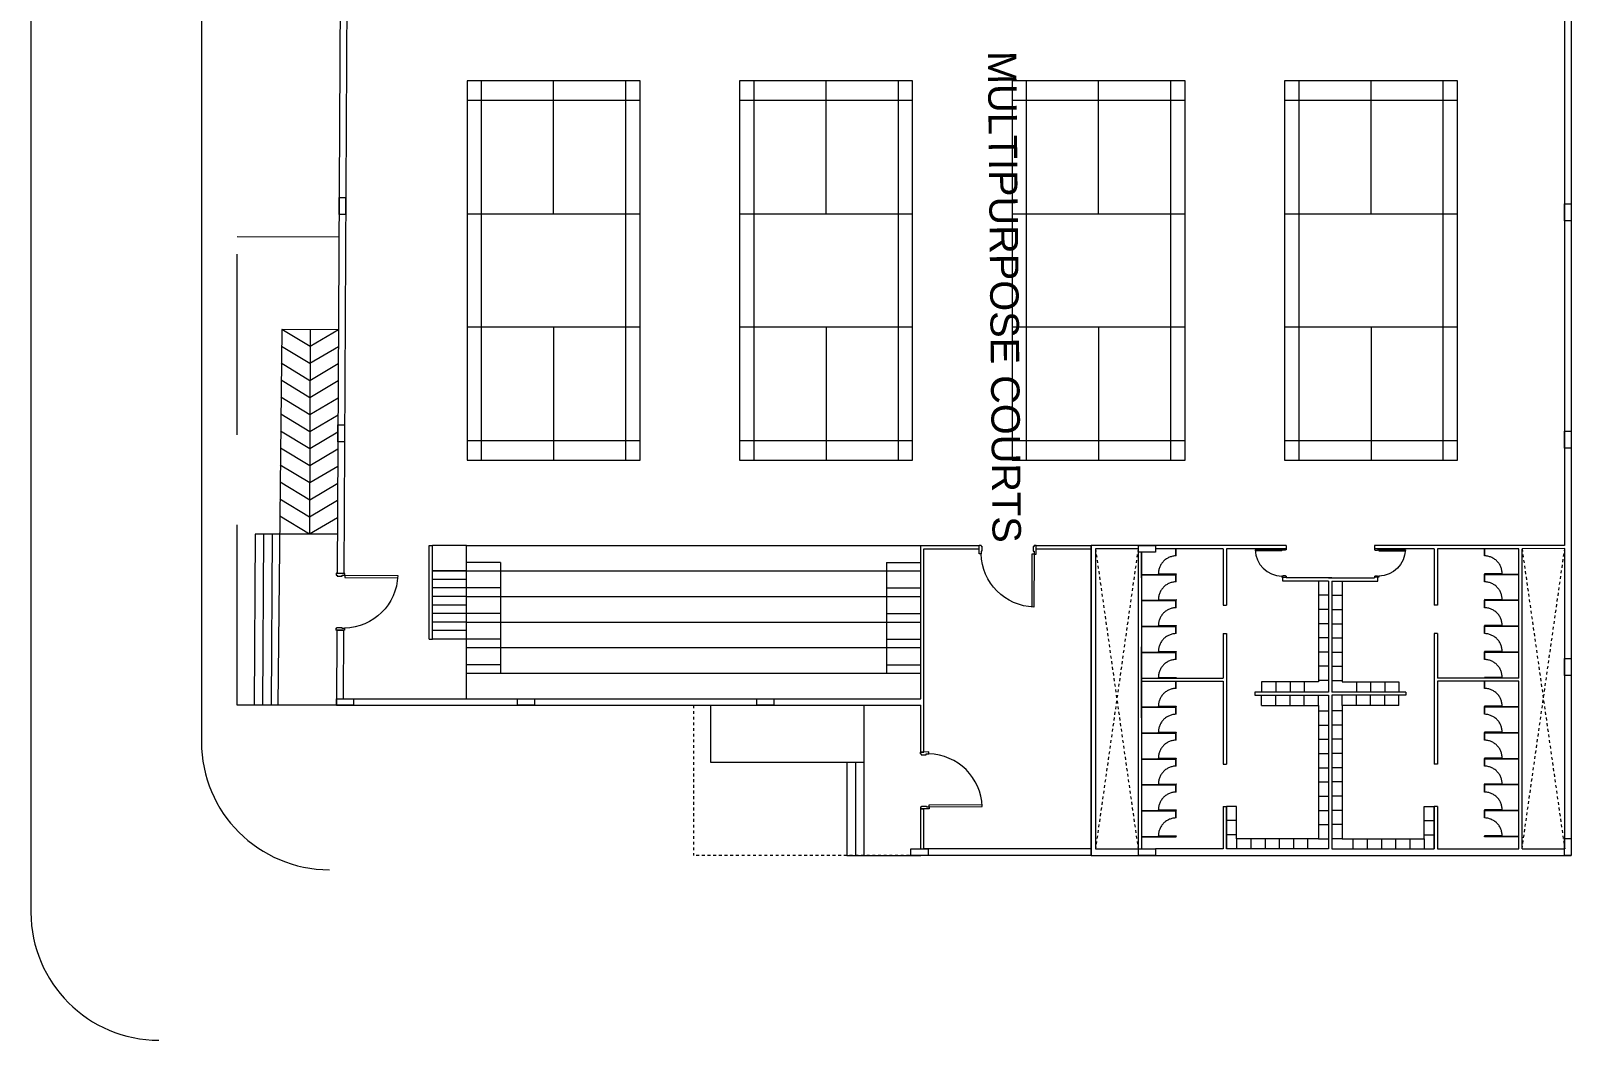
# Model space of a CAD drawing. Header units: inches. Extents: x 2 to 186, y 1 to 125.
# Drawn here: x 2.1 to 56.3, y 1 to 36.5 of the extents above; entities that cross this region are included whole.
import ezdxf

# ---------------------------------------------------------------- set-up
doc = ezdxf.new("R2010")
doc.units = ezdxf.units.IN
doc.header["$MEASUREMENT"] = 0
doc.linetypes.add('DASHED2', pattern=[9.525, 6.35, -3.175])
for name, color, linetype, lineweight in [('M_ABOVE', 252, 'DASHED2', 9), ('M_COL', 250, 'Continuous', 20), ('M_ELEV 2', 251, 'Continuous', 15), ('M_ROADS', 251, 'Continuous', 18), ('M_TEXT', 250, 'Continuous', 0), ('M_WALLS', 251, 'Continuous', 15)]:
    doc.layers.add(name, color=color, linetype=linetype, lineweight=lineweight)
doc.layers.add('M_FURNITURE', color=250, linetype='Continuous', lineweight=5, transparency=0.1)
doc.styles.get("Standard").update_dxf_attribs({"font": 'arial.ttf'})

msp = doc.modelspace()

# ---------------------------------------------------------------- linework, layer by layer
at = {"layer": 'M_ABOVE', "ltscale": 0.00025}
for p, q in [((39.594, 18.315), (41.094, 7.75)), ((41.094, 18.315), (39.594, 7.75)), ((54.604, 18.314), (56.104, 7.75)), ((54.604, 7.75), (56.104, 18.314)), ((25.444, 12.806), (25.444, 7.52)), ((33.444, 7.52), (25.444, 7.52))]:
    msp.add_line(p, q, dxfattribs=at)
at = {"layer": 'M_ABOVE'}
msp.add_lwpolyline([(12.888, 12.806), (9.988, 12.806), (9.388, 12.806), (9.388, 29.31), (12.975, 29.292)], dxfattribs=at)
for centre, start, end in [((42.436, 17.437), 89.9877, 180.1671), ((53.277, 17.437), 359.8329, 90.0123), ((42.436, 16.525), 89.9877, 180.1671), ((53.277, 16.525), 359.8329, 90.0123), ((42.436, 15.613), 89.9877, 180.1671), ((53.277, 15.613), 359.8329, 90.0123), ((42.436, 14.701), 89.9877, 180.1671), ((53.277, 14.701), 359.8329, 90.0123), ((42.436, 13.789), 89.9877, 180.1671), ((53.277, 13.789), 359.8329, 90.0123), ((42.436, 12.774), 89.9877, 180.1671), ((53.277, 12.774), 359.8329, 90.0123), ((42.436, 11.862), 89.9877, 180.1671), ((53.277, 11.862), 359.8329, 90.0123), ((42.436, 10.95), 89.9877, 180.1671), ((53.277, 10.95), 359.8329, 90.0123), ((42.436, 10.038), 89.9877, 180.1671), ((53.277, 10.038), 359.8329, 90.0123), ((42.436, 9.126), 89.9877, 180.1671), ((53.277, 9.126), 359.8329, 90.0123), ((42.436, 8.214), 89.9877, 180.1671), ((53.277, 8.214), 359.8329, 90.0123)]:
    msp.add_arc(centre, 0.628, start, end, dxfattribs=at)
at = {"layer": 'M_COL'}
for points in [[(12.979, 30.68), (13.209, 30.68), (13.209, 30.08), (12.979, 30.08)], [(56.103, 30.455), (56.333, 30.455), (56.333, 29.855), (56.103, 29.855)], [(12.937, 22.68), (13.167, 22.68), (13.167, 22.08), (12.937, 22.08)], [(56.102, 22.455), (56.332, 22.455), (56.332, 21.855), (56.102, 21.855)], [(41.102, 18.2), (41.102, 18.43), (41.702, 18.43), (41.702, 18.2)], [(56.103, 14.455), (56.333, 14.455), (56.333, 13.855), (56.103, 13.855)], [(12.888, 12.806), (12.888, 13.036), (13.488, 13.036), (13.488, 12.806)], [(19.252, 12.806), (19.252, 13.036), (19.852, 13.036), (19.852, 12.806)], [(27.672, 12.806), (27.672, 13.036), (28.272, 13.036), (28.272, 12.806)], [(33.102, 7.52), (33.102, 7.75), (33.702, 7.75), (33.702, 7.52)], [(41.102, 7.52), (41.102, 7.75), (41.702, 7.75), (41.702, 7.52)], [(56.103, 8.12), (56.333, 8.12), (56.333, 7.52), (56.103, 7.52)]]:
    msp.add_lwpolyline(points, close=True, dxfattribs=at)
at = {"layer": 'M_ELEV 2'}
for p, q in [((17.481, 34.79), (17.48, 21.43)), ((23.569, 34.79), (17.481, 34.79)), ((17.981, 34.79), (17.98, 21.43)), ((20.525, 30.09), (20.525, 34.79)), ((23.069, 21.43), (23.069, 34.79)), ((23.569, 21.43), (23.569, 34.79)), ((33.157, 34.79), (27.069, 34.79)), ((27.069, 34.79), (27.069, 21.43)), ((27.569, 34.79), (27.569, 21.43)), ((30.113, 30.09), (30.113, 34.79)), ((32.657, 21.43), (32.657, 34.79)), ((33.157, 21.43), (33.157, 34.79)), ((42.745, 34.79), (36.657, 34.79)), ((36.657, 34.79), (36.657, 21.43)), ((37.157, 34.79), (37.157, 21.43)), ((39.701, 30.09), (39.701, 34.79)), ((42.245, 21.43), (42.245, 34.79)), ((42.745, 21.43), (42.745, 34.79)), ((52.333, 34.79), (46.245, 34.79)), ((46.245, 34.79), (46.245, 21.43)), ((46.745, 34.79), (46.745, 21.43)), ((49.289, 30.09), (49.289, 34.79)), ((51.833, 21.43), (51.833, 34.79)), ((52.333, 21.43), (52.333, 34.79)), ((23.569, 34.09), (17.481, 34.09)), ((33.157, 34.09), (27.069, 34.09)), ((42.745, 34.09), (36.657, 34.09)), ((52.333, 34.09), (46.245, 34.09)), ((23.569, 30.09), (17.481, 30.09)), ((33.157, 30.09), (27.069, 30.09)), ((42.745, 30.09), (36.657, 30.09)), ((52.333, 30.09), (46.245, 30.09)), ((10.958, 26.036), (10.819, 12.827)), ((12.958, 26.026), (10.958, 26.036)), ((11.956, 25.431), (10.959, 26.036)), ((11.958, 26.031), (11.939, 18.826)), ((12.958, 26.025), (11.956, 25.431)), ((17.481, 26.13), (23.569, 26.13)), ((20.525, 26.13), (20.525, 21.43)), ((27.069, 26.13), (33.157, 26.13)), ((30.113, 26.13), (30.113, 21.43)), ((36.657, 26.13), (42.745, 26.13)), ((39.701, 26.13), (39.701, 21.43)), ((46.245, 26.13), (52.333, 26.13)), ((49.289, 26.13), (49.289, 21.43)), ((11.954, 24.831), (10.951, 25.44)), ((12.954, 25.424), (11.954, 24.831)), ((11.953, 24.231), (10.945, 24.843)), ((12.951, 24.823), (11.953, 24.231)), ((11.951, 23.631), (10.939, 24.246)), ((12.948, 24.222), (11.951, 23.631)), ((11.95, 23.031), (10.933, 23.649)), ((12.945, 23.621), (11.95, 23.031)), ((11.948, 22.431), (10.926, 23.052)), ((12.942, 23.02), (11.948, 22.431)), ((11.947, 21.831), (10.92, 22.454)), ((12.939, 22.419), (11.947, 21.831)), ((11.945, 21.231), (10.914, 21.857)), ((12.936, 21.819), (11.945, 21.231)), ((17.48, 22.13), (23.569, 22.13)), ((27.069, 22.13), (33.157, 22.13)), ((36.657, 22.13), (42.745, 22.13)), ((46.245, 22.13), (52.333, 22.13)), ((11.947, 20.631), (10.908, 21.262)), ((12.932, 21.216), (11.947, 20.631)), ((17.48, 21.43), (23.569, 21.43)), ((27.069, 21.43), (33.157, 21.43)), ((36.657, 21.43), (42.745, 21.43)), ((46.245, 21.43), (52.333, 21.43)), ((11.943, 20.031), (10.901, 20.664)), ((12.929, 20.616), (11.943, 20.031)), ((11.94, 19.431), (10.895, 20.066)), ((12.926, 20.016), (11.94, 19.431)), ((11.939, 18.826), (10.889, 19.463)), ((12.923, 19.41), (11.939, 18.826)), ((10.02, 18.826), (9.988, 12.821)), ((12.92, 18.826), (10.02, 18.826)), ((10.32, 18.826), (10.288, 12.819)), ((10.62, 18.826), (10.588, 12.818)), ((16.145, 15.136), (16.145, 18.436)), ((16.145, 18.436), (16.26, 18.436)), ((16.26, 15.136), (16.26, 18.436)), ((17.46, 18.436), (16.26, 18.436)), ((17.46, 18.436), (33.444, 18.436)), ((17.46, 13.036), (17.46, 18.436)), ((16.26, 17.536), (33.444, 17.536)), ((17.46, 17.536), (16.26, 17.536)), ((18.66, 17.836), (17.46, 17.836)), ((18.66, 17.836), (18.66, 13.936)), ((32.244, 17.836), (32.244, 13.936)), ((32.244, 17.836), (33.444, 17.836)), ((17.46, 17.236), (16.26, 17.236)), ((17.46, 16.936), (16.26, 16.936)), ((18.66, 16.936), (17.46, 16.936)), ((32.244, 16.936), (33.444, 16.936)), ((17.46, 16.636), (16.26, 16.636)), ((17.46, 16.336), (16.26, 16.336)), ((17.46, 16.636), (33.444, 16.636)), ((47.799, 16.68), (47.439, 16.68)), ((47.914, 16.68), (48.274, 16.68)), ((17.46, 16.036), (16.26, 16.036)), ((17.46, 15.736), (16.26, 15.736)), ((18.66, 16.036), (17.46, 16.036)), ((17.46, 15.736), (33.444, 15.736)), ((32.244, 16.036), (33.444, 16.036)), ((47.799, 16.18), (47.439, 16.18)), ((47.914, 16.18), (48.274, 16.18)), ((17.46, 15.436), (16.26, 15.436)), ((47.799, 15.68), (47.439, 15.68)), ((47.799, 15.18), (47.439, 15.18)), ((47.914, 15.68), (48.274, 15.68)), ((47.914, 15.18), (48.274, 15.18)), ((16.145, 15.136), (16.26, 15.136)), ((17.46, 15.136), (16.26, 15.136)), ((18.66, 15.136), (17.46, 15.136)), ((17.46, 14.836), (33.444, 14.836)), ((32.244, 15.136), (33.444, 15.136)), ((47.799, 14.68), (47.439, 14.68)), ((47.914, 14.68), (48.274, 14.68)), ((18.66, 14.236), (17.46, 14.236)), ((32.244, 14.236), (33.444, 14.236)), ((47.799, 14.18), (47.439, 14.18)), ((47.914, 14.18), (48.274, 14.18)), ((17.46, 13.936), (33.444, 13.936)), ((45.439, 13.633), (45.439, 13.273)), ((45.939, 13.633), (45.939, 13.273)), ((46.439, 13.633), (46.439, 13.273)), ((46.939, 13.633), (46.939, 13.273)), ((47.799, 13.68), (47.439, 13.68)), ((47.914, 13.68), (48.274, 13.68)), ((48.774, 13.633), (48.774, 13.273)), ((49.274, 13.633), (49.274, 13.273)), ((49.774, 13.633), (49.774, 13.273)), ((50.274, 13.633), (50.274, 13.273)), ((45.439, 12.798), (45.439, 13.158)), ((45.939, 12.798), (45.939, 13.158)), ((46.439, 12.798), (46.439, 13.158)), ((46.939, 12.798), (46.939, 13.158)), ((47.439, 12.798), (47.439, 13.158)), ((48.274, 12.798), (48.274, 13.158)), ((48.774, 12.798), (48.774, 13.158)), ((49.274, 12.798), (49.274, 13.158)), ((49.774, 12.798), (49.774, 13.158)), ((50.274, 12.798), (50.274, 13.158)), ((12.888, 12.806), (9.988, 12.806)), ((26.044, 12.806), (26.044, 10.806)), ((31.444, 12.806), (31.444, 7.52)), ((47.439, 12.61), (47.799, 12.61)), ((48.274, 12.61), (47.914, 12.61)), ((47.439, 12.11), (47.799, 12.11)), ((48.274, 12.11), (47.914, 12.11)), ((47.439, 11.61), (47.799, 11.61)), ((48.274, 11.61), (47.914, 11.61)), ((33.444, 11.163), (33.559, 11.163)), ((47.439, 11.11), (47.799, 11.11)), ((48.274, 11.11), (47.914, 11.11)), ((26.044, 10.806), (31.444, 10.806)), ((30.844, 10.806), (30.844, 7.52)), ((31.144, 10.806), (31.144, 7.52)), ((47.439, 10.61), (47.799, 10.61)), ((48.274, 10.61), (47.914, 10.61)), ((47.439, 10.11), (47.799, 10.11)), ((48.274, 10.11), (47.914, 10.11)), ((44.559, 9.25), (44.199, 9.25)), ((47.439, 9.61), (47.799, 9.61)), ((48.274, 9.61), (47.914, 9.61)), ((51.154, 9.25), (51.514, 9.25)), ((44.559, 8.75), (44.199, 8.75)), ((47.439, 9.11), (47.799, 9.11)), ((48.274, 9.11), (47.914, 9.11)), ((51.154, 8.75), (51.514, 8.75)), ((44.559, 8.25), (44.199, 8.25)), ((47.439, 8.61), (47.799, 8.61)), ((48.274, 8.61), (47.914, 8.61)), ((51.154, 8.25), (51.514, 8.25)), ((44.559, 8.11), (44.559, 7.75)), ((45.059, 8.11), (45.059, 7.75)), ((45.559, 8.11), (45.559, 7.75)), ((46.059, 8.11), (46.059, 7.75)), ((46.559, 8.11), (46.559, 7.75)), ((47.059, 8.11), (47.059, 7.75)), ((47.439, 8.11), (47.799, 8.11)), ((48.274, 8.11), (47.914, 8.11)), ((48.654, 8.11), (48.654, 7.75)), ((49.154, 8.11), (49.154, 7.75)), ((49.654, 8.11), (49.654, 7.75)), ((50.154, 8.11), (50.154, 7.75)), ((50.654, 8.11), (50.654, 7.75)), ((51.154, 8.11), (51.154, 7.75)), ((30.844, 7.52), (33.444, 7.52))]:
    msp.add_line(p, q, dxfattribs=at)
for points in [[(47.439, 17.18), (47.439, 13.633), (45.439, 13.633)], [(48.274, 17.18), (48.274, 13.633), (50.274, 13.633)], [(45.439, 12.798), (47.439, 12.798), (47.439, 8.11), (44.559, 8.11), (44.559, 9.25)], [(50.274, 12.798), (48.274, 12.798), (48.274, 8.11), (51.154, 8.11), (51.154, 9.25)]]:
    msp.add_lwpolyline(points, dxfattribs=at)
at = {"layer": 'M_FURNITURE'}
for p, q in [((35.569, 18.435), (35.502, 18.436)), ((37.435, 18.43), (37.435, 18.398)), ((37.502, 18.43), (37.435, 18.43)), ((37.501, 18.13), (37.502, 18.43)), ((37.357, 18.13), (37.352, 16.266)), ((37.406, 18.398), (37.405, 18.226)), ((37.405, 18.226), (37.434, 18.226)), ((37.435, 18.398), (37.406, 18.398)), ((37.434, 18.226), (37.434, 18.13)), ((37.434, 18.13), (37.501, 18.13)), ((42.424, 18.065), (42.424, 18.315)), ((42.436, 18.065), (42.436, 18.315)), ((46.148, 18.243), (45.216, 18.243)), ((46.148, 18.315), (46.298, 18.315)), ((46.148, 18.281), (46.148, 18.315)), ((46.196, 18.281), (46.148, 18.281)), ((46.196, 18.267), (46.196, 18.281)), ((46.282, 18.267), (46.196, 18.267)), ((46.298, 18.281), (46.282, 18.281)), ((46.282, 18.281), (46.282, 18.267)), ((46.298, 18.315), (46.298, 18.281)), ((49.564, 18.315), (49.414, 18.315)), ((49.414, 18.315), (49.414, 18.281)), ((49.414, 18.281), (49.43, 18.281)), ((49.43, 18.281), (49.43, 18.267)), ((49.43, 18.267), (49.516, 18.267)), ((49.516, 18.267), (49.516, 18.281)), ((49.516, 18.281), (49.564, 18.281)), ((49.564, 18.281), (49.564, 18.315)), ((49.564, 18.243), (50.496, 18.243)), ((53.277, 18.065), (53.277, 18.315)), ((53.289, 18.065), (53.289, 18.315)), ((12.878, 17.453), (12.877, 17.386)), ((12.877, 17.386), (12.909, 17.385)), ((13.178, 17.451), (12.878, 17.453)), ((12.909, 17.385), (12.909, 17.357)), ((12.909, 17.357), (13.081, 17.356)), ((13.081, 17.356), (13.081, 17.384)), ((13.081, 17.384), (13.177, 17.384)), ((13.177, 17.384), (13.178, 17.451)), ((41.224, 17.414), (42.436, 17.415)), ((41.224, 17.402), (42.436, 17.403)), ((41.808, 17.435), (42.436, 17.437)), ((41.808, 17.423), (41.808, 17.435)), ((42.436, 17.425), (41.808, 17.423)), ((42.424, 17.153), (42.424, 17.436)), ((42.436, 17.437), (42.436, 17.425)), ((42.436, 17.415), (42.436, 17.425)), ((42.436, 17.153), (42.436, 17.415)), ((46.298, 17.348), (46.298, 17.315)), ((49.414, 17.348), (49.414, 17.315)), ((53.905, 17.435), (53.277, 17.437)), ((53.277, 17.437), (53.277, 17.425)), ((53.277, 17.415), (53.277, 17.425)), ((53.277, 17.425), (53.905, 17.423)), ((54.489, 17.414), (53.277, 17.415)), ((53.277, 17.153), (53.277, 17.415)), ((54.489, 17.402), (53.277, 17.403)), ((53.289, 17.153), (53.289, 17.436)), ((53.905, 17.423), (53.905, 17.435)), ((13.177, 17.307), (15.041, 17.297)), ((41.224, 16.502), (42.436, 16.503)), ((41.224, 16.49), (42.436, 16.491)), ((41.808, 16.523), (42.436, 16.525)), ((41.808, 16.511), (41.808, 16.523)), ((42.436, 16.513), (41.808, 16.511)), ((42.424, 16.241), (42.424, 16.524)), ((42.436, 16.525), (42.436, 16.513)), ((42.436, 16.503), (42.436, 16.513)), ((42.436, 16.241), (42.436, 16.503)), ((53.905, 16.523), (53.277, 16.525)), ((53.277, 16.525), (53.277, 16.513)), ((53.277, 16.503), (53.277, 16.513)), ((53.277, 16.513), (53.905, 16.511)), ((54.489, 16.502), (53.277, 16.503)), ((53.277, 16.241), (53.277, 16.503)), ((54.489, 16.49), (53.277, 16.491)), ((53.289, 16.241), (53.289, 16.524)), ((53.905, 16.511), (53.905, 16.523)), ((12.868, 15.52), (12.867, 15.453)), ((41.224, 15.59), (42.436, 15.591)), ((41.224, 15.578), (42.436, 15.579)), ((41.808, 15.611), (42.436, 15.613)), ((41.808, 15.599), (41.808, 15.611)), ((42.436, 15.601), (41.808, 15.599)), ((42.424, 15.329), (42.424, 15.612)), ((42.436, 15.613), (42.436, 15.601)), ((42.436, 15.591), (42.436, 15.601)), ((42.436, 15.329), (42.436, 15.591)), ((53.905, 15.611), (53.277, 15.613)), ((53.277, 15.613), (53.277, 15.601)), ((53.277, 15.591), (53.277, 15.601)), ((53.277, 15.601), (53.905, 15.599)), ((54.489, 15.59), (53.277, 15.591)), ((53.277, 15.329), (53.277, 15.591)), ((54.489, 15.578), (53.277, 15.579)), ((53.289, 15.329), (53.289, 15.612)), ((53.905, 15.599), (53.905, 15.611)), ((41.224, 14.678), (42.436, 14.679)), ((41.224, 14.666), (42.436, 14.667)), ((41.808, 14.699), (42.436, 14.701)), ((41.808, 14.687), (41.808, 14.699)), ((42.436, 14.689), (41.808, 14.687)), ((42.424, 14.417), (42.424, 14.7)), ((42.436, 14.701), (42.436, 14.689)), ((42.436, 14.679), (42.436, 14.689)), ((42.436, 14.417), (42.436, 14.679)), ((53.905, 14.699), (53.277, 14.701)), ((53.277, 14.701), (53.277, 14.689)), ((53.277, 14.679), (53.277, 14.689)), ((53.277, 14.689), (53.905, 14.687)), ((54.489, 14.678), (53.277, 14.679)), ((53.277, 14.417), (53.277, 14.679)), ((54.489, 14.666), (53.277, 14.667)), ((53.289, 14.417), (53.289, 14.7)), ((53.905, 14.687), (53.905, 14.699)), ((41.808, 13.787), (42.436, 13.789)), ((41.808, 13.775), (41.808, 13.787)), ((42.436, 13.777), (41.808, 13.775)), ((42.424, 13.402), (42.424, 13.652)), ((42.436, 13.789), (42.436, 13.777)), ((42.436, 13.767), (42.436, 13.777)), ((42.436, 13.402), (42.436, 13.652)), ((53.905, 13.787), (53.277, 13.789)), ((53.277, 13.789), (53.277, 13.777)), ((53.277, 13.767), (53.277, 13.777)), ((53.277, 13.777), (53.905, 13.775)), ((53.277, 13.402), (53.277, 13.652)), ((53.289, 13.402), (53.289, 13.652)), ((53.905, 13.775), (53.905, 13.787)), ((41.224, 12.751), (42.436, 12.752)), ((41.224, 12.739), (42.436, 12.74)), ((41.808, 12.772), (42.436, 12.774)), ((41.808, 12.76), (41.808, 12.772)), ((42.436, 12.762), (41.808, 12.76)), ((42.424, 12.49), (42.424, 12.773)), ((42.436, 12.774), (42.436, 12.762)), ((42.436, 12.752), (42.436, 12.762)), ((42.436, 12.49), (42.436, 12.752)), ((53.905, 12.772), (53.277, 12.774)), ((53.277, 12.774), (53.277, 12.762)), ((53.277, 12.752), (53.277, 12.762)), ((53.277, 12.762), (53.905, 12.76)), ((53.277, 12.49), (53.277, 12.752)), ((54.489, 12.751), (53.277, 12.752)), ((54.489, 12.739), (53.277, 12.74)), ((53.289, 12.49), (53.289, 12.773)), ((53.905, 12.76), (53.905, 12.772)), ((41.224, 11.839), (42.436, 11.84)), ((41.224, 11.827), (42.436, 11.828)), ((41.808, 11.86), (42.436, 11.862)), ((41.808, 11.848), (41.808, 11.86)), ((42.436, 11.85), (41.808, 11.848)), ((42.424, 11.578), (42.424, 11.861)), ((42.436, 11.862), (42.436, 11.85)), ((42.436, 11.578), (42.436, 11.854)), ((42.436, 11.84), (42.436, 11.85)), ((53.905, 11.86), (53.277, 11.862)), ((53.277, 11.862), (53.277, 11.85)), ((53.277, 11.578), (53.277, 11.854)), ((53.277, 11.84), (53.277, 11.85)), ((53.277, 11.85), (53.905, 11.848)), ((54.489, 11.839), (53.277, 11.84)), ((54.489, 11.827), (53.277, 11.828)), ((53.289, 11.578), (53.289, 11.861)), ((53.905, 11.848), (53.905, 11.86)), ((33.433, 11.096), (33.433, 11.163)), ((41.224, 10.927), (42.436, 10.928)), ((41.224, 10.915), (42.436, 10.916)), ((41.808, 10.948), (42.436, 10.95)), ((41.808, 10.936), (41.808, 10.948)), ((42.436, 10.938), (41.808, 10.936)), ((42.424, 10.666), (42.424, 10.949)), ((42.436, 10.95), (42.436, 10.938)), ((42.436, 10.928), (42.436, 10.938)), ((42.436, 10.666), (42.436, 10.928)), ((53.905, 10.948), (53.277, 10.95)), ((53.277, 10.95), (53.277, 10.938)), ((53.277, 10.928), (53.277, 10.938)), ((53.277, 10.938), (53.905, 10.936)), ((53.277, 10.666), (53.277, 10.928)), ((54.489, 10.927), (53.277, 10.928)), ((54.489, 10.915), (53.277, 10.916)), ((53.289, 10.666), (53.289, 10.949)), ((53.905, 10.936), (53.905, 10.948)), ((41.224, 10.015), (42.436, 10.016)), ((41.224, 10.003), (42.436, 10.004)), ((41.808, 10.036), (42.436, 10.038)), ((41.808, 10.024), (41.808, 10.036)), ((42.436, 10.026), (41.808, 10.024)), ((42.424, 9.754), (42.424, 10.037)), ((42.436, 10.038), (42.436, 10.026)), ((42.436, 10.016), (42.436, 10.026)), ((42.436, 9.754), (42.436, 10.016)), ((53.905, 10.036), (53.277, 10.038)), ((53.277, 10.038), (53.277, 10.026)), ((53.277, 10.016), (53.277, 10.026)), ((53.277, 10.026), (53.905, 10.024)), ((53.277, 9.754), (53.277, 10.016)), ((54.489, 10.015), (53.277, 10.016)), ((54.489, 10.003), (53.277, 10.004)), ((53.289, 9.754), (53.289, 10.037)), ((53.905, 10.024), (53.905, 10.036)), ((33.444, 9.23), (33.476, 9.23)), ((33.444, 9.163), (33.444, 9.23)), ((33.476, 9.259), (33.648, 9.26)), ((33.476, 9.23), (33.476, 9.259)), ((33.648, 9.26), (33.648, 9.231)), ((33.648, 9.231), (33.744, 9.232)), ((33.744, 9.309), (35.607, 9.32)), ((33.744, 9.232), (33.744, 9.165)), ((33.744, 9.165), (33.444, 9.163)), ((41.224, 9.103), (42.436, 9.104)), ((41.224, 9.091), (42.436, 9.092)), ((41.808, 9.124), (42.436, 9.126)), ((41.808, 9.112), (41.808, 9.124)), ((42.436, 9.114), (41.808, 9.112)), ((42.424, 8.842), (42.424, 9.125)), ((42.436, 9.126), (42.436, 9.114)), ((42.436, 9.104), (42.436, 9.114)), ((42.436, 8.842), (42.436, 9.104)), ((53.905, 9.124), (53.277, 9.126)), ((53.277, 9.126), (53.277, 9.114)), ((53.277, 9.104), (53.277, 9.114)), ((53.277, 9.114), (53.905, 9.112)), ((53.277, 8.842), (53.277, 9.104)), ((54.489, 9.103), (53.277, 9.104)), ((54.489, 9.091), (53.277, 9.092)), ((53.289, 8.842), (53.289, 9.125)), ((53.905, 9.112), (53.905, 9.124)), ((41.224, 8.191), (42.436, 8.192)), ((41.224, 8.179), (42.436, 8.18)), ((41.808, 8.212), (42.436, 8.214)), ((41.808, 8.2), (41.808, 8.212)), ((42.436, 8.202), (41.808, 8.2)), ((42.424, 8.18), (42.424, 8.201)), ((42.436, 8.214), (42.436, 8.202)), ((42.436, 8.192), (42.436, 8.202)), ((42.436, 8.18), (42.436, 8.192)), ((53.905, 8.212), (53.277, 8.214)), ((53.277, 8.214), (53.277, 8.202)), ((53.277, 8.192), (53.277, 8.202)), ((53.277, 8.202), (53.905, 8.2)), ((53.277, 8.18), (53.277, 8.192)), ((54.489, 8.191), (53.277, 8.192)), ((54.489, 8.179), (53.277, 8.18)), ((53.289, 8.18), (53.289, 8.201)), ((53.905, 8.2), (53.905, 8.212))]:
    msp.add_line(p, q, dxfattribs=at)
for points in [[(35.569, 18.435), (35.569, 18.403), (35.598, 18.403), (35.597, 18.231), (35.569, 18.231), (35.568, 18.135), (35.501, 18.136), (35.502, 18.436)], [(37.434, 18.13), (37.357, 18.13)], [(46.148, 18.281), (46.148, 18.243)], [(49.564, 18.281), (49.564, 18.243)], [(13.177, 17.384), (13.177, 17.307)], [(46.298, 17.348), (46.282, 17.348), (46.282, 17.363), (46.196, 17.363), (46.196, 17.348), (46.148, 17.348), (46.148, 17.315), (46.298, 17.315)], [(49.414, 17.348), (49.43, 17.348), (49.43, 17.363), (49.516, 17.363), (49.516, 17.348), (49.564, 17.348), (49.564, 17.315), (49.414, 17.315)], [(12.868, 15.52), (12.9, 15.52), (12.9, 15.549), (13.072, 15.548), (13.072, 15.519), (13.168, 15.518), (13.167, 15.451), (12.867, 15.453)], [(33.433, 11.096), (33.465, 11.096), (33.465, 11.067), (33.637, 11.068), (33.637, 11.097), (33.733, 11.097), (33.733, 11.165), (33.433, 11.163)], [(33.744, 9.232), (33.744, 9.309)]]:
    msp.add_lwpolyline(points, dxfattribs=at)
for points in [[(37.434, 18.13), (37.428, 16.264, -0.396451), (35.568, 18.135, -0.396451)], [(46.148, 18.281), (45.215, 18.281, 0.396451), (46.148, 17.348, 0.396451)], [(49.564, 18.281), (50.497, 18.281, -0.396451), (49.564, 17.348, -0.396451)], [(13.177, 17.384), (15.043, 17.374, -0.396451), (13.168, 15.518, -0.396451)], [(33.744, 9.232), (35.61, 9.243, 0.396451), (33.733, 11.097, 0.396451)]]:
    msp.add_lwpolyline(points, format="xyb", dxfattribs=at)
at = {"layer": 'M_ROADS'}
for p, q in [((2.13, 62.161), (2.136, 5.52)), ((8.131, 59.218), (8.135, 11.52))]:
    msp.add_line(p, q, dxfattribs=at)
for centre in [(12.635, 11.521), (6.636, 5.521)]:
    msp.add_arc(centre, 4.5, 180.0055, 269.9994, dxfattribs=at)
at = {"layer": 'M_WALLS'}
for p, q in [((13.022, 38.455), (12.913, 17.453)), ((13.251, 38.225), (13.143, 17.451)), ((56.103, 38.225), (56.103, 18.429)), ((56.333, 38.455), (56.333, 7.52)), ((33.444, 13.036), (33.444, 18.436)), ((33.444, 18.436), (35.502, 18.436)), ((35.502, 18.315), (35.502, 18.436)), ((37.502, 18.43), (39.444, 18.43)), ((37.502, 18.315), (37.502, 18.43)), ((37.502, 18.315), (37.502, 18.43)), ((39.444, 18.43), (39.444, 7.52)), ((46.299, 18.43), (39.444, 18.43)), ((39.444, 7.52), (39.444, 18.43)), ((46.299, 18.43), (46.299, 18.315)), ((56.103, 18.429), (49.414, 18.43)), ((49.414, 18.43), (49.414, 18.315)), ((33.559, 18.315), (35.502, 18.315)), ((33.559, 11.163), (33.559, 18.315)), ((37.502, 18.315), (39.444, 18.315)), ((39.594, 18.315), (39.594, 7.75)), ((41.094, 18.315), (39.594, 18.315)), ((41.094, 18.315), (41.094, 7.75)), ((41.209, 18.2), (41.209, 7.75)), ((41.209, 17.295), (41.209, 18.2)), ((44.084, 18.315), (41.702, 18.315)), ((44.084, 18.315), (44.084, 16.331)), ((46.299, 18.315), (44.199, 18.315)), ((44.199, 18.315), (44.199, 16.331)), ((51.514, 18.315), (49.414, 18.315)), ((51.514, 18.315), (51.514, 16.331)), ((54.489, 18.314), (51.629, 18.315)), ((51.629, 18.315), (51.629, 16.331)), ((54.489, 13.766), (54.489, 18.314)), ((56.104, 18.33), (54.604, 18.314)), ((54.604, 7.75), (54.604, 18.314)), ((56.104, 7.75), (56.104, 18.33)), ((12.913, 17.453), (13.143, 17.451)), ((46.183, 17.18), (46.183, 17.315)), ((47.799, 17.18), (46.183, 17.18)), ((46.298, 17.315), (46.298, 17.295)), ((47.914, 17.295), (46.298, 17.295)), ((47.799, 17.295), (49.414, 17.295)), ((47.914, 17.18), (49.529, 17.18)), ((47.914, 17.18), (47.914, 13.273)), ((49.414, 17.315), (49.414, 17.295)), ((49.529, 17.18), (49.529, 17.315)), ((44.084, 16.331), (44.199, 16.331)), ((51.629, 16.331), (51.514, 16.331)), ((12.902, 15.453), (12.888, 12.806)), ((12.902, 15.453), (13.132, 15.451)), ((13.132, 15.451), (13.12, 13.036)), ((44.084, 15.331), (44.084, 13.767)), ((44.084, 15.331), (44.199, 15.331)), ((44.199, 15.331), (44.199, 10.738)), ((51.514, 15.331), (51.514, 10.738)), ((51.629, 15.331), (51.514, 15.331)), ((51.629, 15.331), (51.629, 13.767)), ((41.209, 12.365), (41.209, 14.865)), ((41.224, 13.766), (44.084, 13.767)), ((41.224, 13.651), (44.084, 13.652)), ((42.424, 13.767), (42.424, 13.788)), ((44.084, 13.652), (44.084, 10.738)), ((54.489, 13.766), (51.629, 13.767)), ((54.489, 13.651), (51.629, 13.652)), ((51.629, 13.652), (51.629, 10.738)), ((53.289, 13.767), (53.289, 13.788)), ((54.489, 7.75), (54.489, 13.651)), ((13.12, 13.036), (33.444, 13.036)), ((44.199, 13.158), (44.199, 10.75)), ((45.199, 13.273), (45.199, 13.158)), ((50.514, 13.273), (47.914, 13.273)), ((50.514, 13.273), (50.514, 13.158)), ((51.514, 13.158), (51.514, 10.75)), ((12.888, 12.806), (33.444, 12.806)), ((33.444, 11.163), (33.444, 12.806)), ((33.444, 11.163), (33.559, 11.163)), ((44.084, 10.738), (44.199, 10.738)), ((51.629, 10.738), (51.514, 10.738)), ((44.084, 9.25), (44.084, 7.75)), ((44.084, 9.25), (44.084, 7.75)), ((44.084, 9.25), (44.199, 9.25)), ((44.199, 9.25), (44.199, 7.75)), ((51.514, 9.25), (51.514, 7.75)), ((51.629, 9.25), (51.514, 9.25)), ((51.629, 9.25), (51.629, 7.75)), ((51.629, 9.25), (51.629, 7.75)), ((33.444, 7.75), (33.444, 9.163)), ((33.444, 9.163), (33.559, 9.163)), ((33.559, 7.75), (33.559, 9.163)), ((39.444, 7.75), (33.559, 7.75)), ((39.594, 7.75), (41.094, 7.75)), ((44.084, 7.75), (41.702, 7.75)), ((51.629, 7.75), (54.489, 7.75)), ((54.604, 7.75), (56.104, 7.75)), ((39.444, 7.52), (33.444, 7.52)), ((39.444, 7.52), (56.219, 7.52)), ((56.219, 7.52), (56.333, 7.52))]:
    msp.add_line(p, q, dxfattribs=at)
for points in [[(47.799, 17.18), (47.799, 13.273), (45.199, 13.273)], [(45.199, 13.158), (47.799, 13.158), (47.799, 7.75), (44.199, 7.75), (44.199, 9.25)], [(50.514, 13.158), (47.914, 13.158), (47.914, 7.75), (51.514, 7.75), (51.514, 9.25)]]:
    msp.add_lwpolyline(points, dxfattribs=at)

# ---------------------------------------------------------------- texts
at = {"layer": 'M_TEXT', "insert": (36.805, 35.84), "char_height": 2.5, "attachment_point": 1, "rotation": 270.5596}
msp.add_mtext_dynamic_manual_height_columns('{\\H0.4x;MULTIPURPOSE COURTS}  ', width=18.16185, gutter_width=12.5, heights=[0], dxfattribs=at)

doc.saveas('drawing.dxf')
